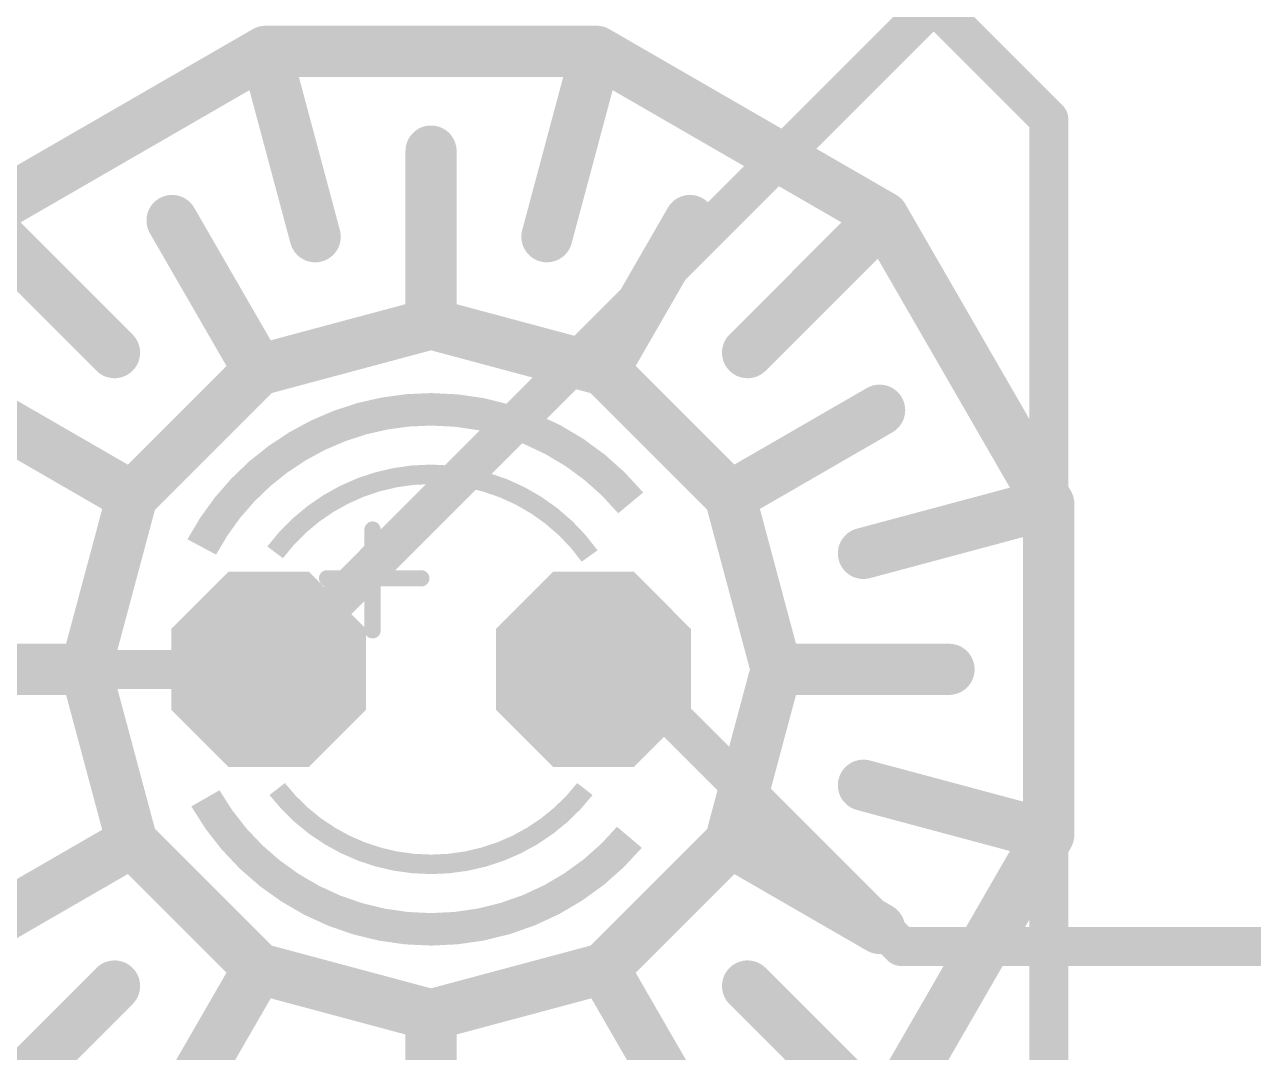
# Model space of a CAD drawing. Extents: x -30.9 to 30.6, y -30.5 to 30.5.
# Drawn here: x -25.65 to -16.04, y -25.47 to -17.43 of the extents above; entities that cross this region are included whole.
import ezdxf

# ---------------------------------------------------------------- set-up
doc = ezdxf.new("R2010")
doc.units = 0
for name, color, linetype in [('1', 12, 'CONTINUOUS'), ('16', 132, 'CONTINUOUS'), ('17', 110, 'CONTINUOUS'), ('21', 40, 'CONTINUOUS')]:
    doc.layers.add(name, color=color, linetype=linetype)

# ---------------------------------------------------------------- blocks, each defined once
blk = doc.blocks.new('OCTAGONP')
at = {"const_width": 0.5}
blk.add_lwpolyline([(-0.25, -0.1036), (-0.25, 0.1036), (-0.1036, 0.25), (0.1036, 0.25), (0.25, 0.1036), (0.25, -0.1036), (0.1036, -0.25), (-0.1036, -0.25), (-0.25, -0.1036), (-0.25, 0.1036)], dxfattribs=at)
blk = doc.blocks.new('RECT')
blk.add_solid([(-0.5, -0.5), (0.5, -0.5), (-0.5, 0.5), (0.5, 0.5)])

msp = doc.modelspace()

# ---------------------------------------------------------------- linework, layer by layer
at = {"layer": '1'}
for points, const_width in [([(-17.642, -18.172), (-19.558, -16.256)], 0.3048), ([(-23.7661, -17.6424), (-26.0075, -18.9365)], 0.4), ([(-23.3779, -19.0913), (-23.7661, -17.6424)], 0.4), ([(-21.1779, -17.6424), (-23.7661, -17.6424)], 0.4), ([(-21.5661, -19.0913), (-21.1779, -17.6424)], 0.4), ([(-18.9365, -18.9365), (-21.1779, -17.6424)], 0.4), ([(-17.642, -22.462), (-17.642, -18.172)], 0.3048), ([(-22.472, -19.772), (-22.472, -18.422)], 0.4), ([(-24.9469, -19.9971), (-26.0075, -18.9365)], 0.4), ([(-23.822, -20.1337), (-24.497, -18.9646)], 0.4), ([(-21.122, -20.1337), (-20.447, -18.9646)], 0.4), ([(-19.9971, -19.9971), (-18.9365, -18.9365)], 0.4), ([(-17.6424, -21.1779), (-18.9365, -18.9365)], 0.4), ([(-22.472, -19.772), (-23.822, -20.1337)], 0.4), ([(-21.122, -20.1337), (-22.472, -19.772)], 0.4), ([(-23.822, -20.1337), (-24.8103, -21.122)], 0.4), ([(-20.1337, -21.122), (-21.122, -20.1337)], 0.4), ([(-24.8103, -21.122), (-25.9794, -20.447)], 0.4), ([(-20.1337, -21.122), (-18.9646, -20.447)], 0.4), ([(-24.8103, -21.122), (-25.172, -22.472)], 0.4), ([(-19.772, -22.472), (-20.1337, -21.122)], 0.4), ([(-19.0913, -21.5661), (-17.6424, -21.1779)], 0.4), ([(-17.6424, -23.7661), (-17.6424, -21.1779)], 0.4), ([(-25.172, -22.472), (-27.422, -22.472)], 0.4), ([(-25.172, -22.472), (-24.8103, -23.822)], 0.4), ([(-20.1337, -23.822), (-19.772, -22.472)], 0.4), ([(-19.772, -22.472), (-18.422, -22.472)], 0.4), ([(-27.472, -22.472), (-23.742, -22.472)], 0.3048), ([(-17.642, -22.462), (-17.642, -28.448)], 0.3048), ([(-19.0913, -23.3779), (-17.6424, -23.7661)], 0.4), ([(-24.8103, -23.822), (-25.9794, -24.497)], 0.4), ([(-24.8103, -23.822), (-23.822, -24.8103)], 0.4), ([(-21.122, -24.8103), (-20.1337, -23.822)], 0.4), ([(-20.1337, -23.822), (-18.9646, -24.497)], 0.4), ([(-18.9365, -26.0075), (-17.6424, -23.7661)], 0.4), ([(-23.822, -24.8103), (-24.497, -25.9794)], 0.4), ([(-23.822, -24.8103), (-22.472, -25.172)], 0.4), ([(-22.472, -25.172), (-21.122, -24.8103)], 0.4), ([(-21.122, -24.8103), (-20.447, -25.9794)], 0.4), ([(-24.9469, -24.9469), (-26.0075, -26.0075)], 0.4), ([(-19.9971, -24.9469), (-18.9365, -26.0075)], 0.4), ([(-22.472, -25.172), (-22.472, -26.522)], 0.4)]:
    msp.add_lwpolyline(points, dxfattribs=dict(at, const_width=const_width))
for points, const_width in [([(-23.6695, -17.6165, 1), (-23.8627, -17.6683)], 0.2), ([(-23.7661, -17.5424, 1), (-23.7661, -17.7424)], 0.2), ([(-23.7161, -17.729, 1), (-23.8161, -17.5558)], 0.2), ([(-21.1279, -17.5558, 1), (-21.2279, -17.729)], 0.2), ([(-21.0813, -17.6683, 1), (-21.2745, -17.6165)], 0.2), ([(-21.1779, -17.7424, 1), (-21.1779, -17.5424)], 0.2), ([(-17.5658, -18.172, 1), (-17.7182, -18.172)], 0.1524), ([(-17.6959, -18.2259, 1), (-17.5881, -18.1181)], 0.1524), ([(-22.372, -18.422, 1), (-22.572, -18.422)], 0.2), ([(-24.4104, -18.9146, 1), (-24.5836, -19.0146)], 0.2), ([(-20.3604, -19.0146, 1), (-20.5336, -18.9146)], 0.2), ([(-18.8499, -18.8865, 1), (-19.0231, -18.9865)], 0.2), ([(-18.8658, -19.0072, 1), (-19.0072, -18.8658)], 0.2), ([(-18.9865, -19.0231, 1), (-18.8865, -18.8499)], 0.2), ([(-23.4745, -19.1171, 1), (-23.2813, -19.0654)], 0.2), ([(-21.6627, -19.0654, 1), (-21.4695, -19.1171)], 0.2), ([(-22.4461, -19.6754, 1), (-22.4979, -19.8686)], 0.2), ([(-22.4461, -19.8686, 1), (-22.4979, -19.6754)], 0.2), ([(-22.572, -19.772, 1), (-22.372, -19.772)], 0.2), ([(-25.0176, -20.0678, 1), (-24.8762, -19.9264)], 0.2), ([(-20.0678, -19.9264, 1), (-19.9264, -20.0678)], 0.2), ([(-23.8479, -20.0371, 1), (-23.7961, -20.2303)], 0.2), ([(-23.9086, -20.1837, 1), (-23.7354, -20.0837)], 0.2), ([(-23.7513, -20.2044, 1), (-23.8927, -20.063)], 0.2), ([(-21.0513, -20.063, 1), (-21.1927, -20.2044)], 0.2), ([(-21.2086, -20.0837, 1), (-21.0354, -20.1837)], 0.2), ([(-21.1479, -20.2303, 1), (-21.0961, -20.0371)], 0.2), ([(-18.9146, -20.5336, 1), (-19.0146, -20.3604)], 0.2), ([(-24.7137, -21.1479, 1), (-24.9069, -21.0961)], 0.2), ([(-24.8603, -21.2086, 1), (-24.7603, -21.0354)], 0.2), ([(-20.0371, -21.0961, 1), (-20.2303, -21.1479)], 0.2), ([(-20.1837, -21.0354, 1), (-20.0837, -21.2086)], 0.2), ([(-24.881, -21.0513, 1), (-24.7396, -21.1927)], 0.2), ([(-20.2044, -21.1927, 1), (-20.063, -21.0513)], 0.2), ([(-17.5424, -21.1779, 1), (-17.7424, -21.1779)], 0.2), ([(-17.729, -21.2279, 1), (-17.5558, -21.1279)], 0.2), ([(-17.6165, -21.2745, 1), (-17.6683, -21.0813)], 0.2), ([(-19.1171, -21.4695, 1), (-19.0654, -21.6627)], 0.2), ([(-25.0754, -22.4461, 1), (-25.2686, -22.4979)], 0.2), ([(-25.172, -22.572, 1), (-25.172, -22.372)], 0.2), ([(-19.772, -22.372, 1), (-19.772, -22.572)], 0.2), ([(-19.6754, -22.4979, 1), (-19.8686, -22.4461)], 0.2), ([(-18.422, -22.572, 1), (-18.422, -22.372)], 0.2), ([(-25.2686, -22.4461, 1), (-25.0754, -22.4979)], 0.2), ([(-23.742, -22.5482, 1), (-23.742, -22.3958)], 0.1524), ([(-19.8686, -22.4979, 1), (-19.6754, -22.4461)], 0.2), ([(-17.5658, -22.462, 1), (-17.7182, -22.462)], 0.1524), ([(-17.7182, -22.462, 1), (-17.5658, -22.462)], 0.1524), ([(-19.0654, -23.2813, 1), (-19.1171, -23.4745)], 0.2), ([(-24.7396, -23.7513, 1), (-24.881, -23.8927)], 0.2), ([(-24.7603, -23.9086, 1), (-24.8603, -23.7354)], 0.2), ([(-20.0837, -23.7354, 1), (-20.1837, -23.9086)], 0.2), ([(-20.063, -23.8927, 1), (-20.2044, -23.7513)], 0.2), ([(-17.5558, -23.8161, 1), (-17.729, -23.7161)], 0.2), ([(-17.6683, -23.8627, 1), (-17.6165, -23.6695)], 0.2), ([(-24.9069, -23.8479, 1), (-24.7137, -23.7961)], 0.2), ([(-20.2303, -23.7961, 1), (-20.0371, -23.8479)], 0.2), ([(-17.7424, -23.7661, 1), (-17.5424, -23.7661)], 0.2), ([(-19.0146, -24.5836, 1), (-18.9146, -24.4104)], 0.2), ([(-23.7961, -24.7137, 1), (-23.8479, -24.9069)], 0.2), ([(-23.7354, -24.8603, 1), (-23.9086, -24.7603)], 0.2), ([(-23.8927, -24.881, 1), (-23.7513, -24.7396)], 0.2), ([(-21.0354, -24.7603, 1), (-21.2086, -24.8603)], 0.2), ([(-21.1927, -24.7396, 1), (-21.0513, -24.881)], 0.2), ([(-21.0961, -24.9069, 1), (-21.1479, -24.7137)], 0.2), ([(-24.8762, -25.0176, 1), (-25.0176, -24.8762)], 0.2), ([(-19.9264, -24.8762, 1), (-20.0678, -25.0176)], 0.2), ([(-22.372, -25.172, 1), (-22.572, -25.172)], 0.2), ([(-22.4979, -25.0754, 1), (-22.4461, -25.2686)], 0.2), ([(-22.4979, -25.2686, 1), (-22.4461, -25.0754)], 0.2)]:
    msp.add_lwpolyline(points, format="xyb", dxfattribs=dict(at, const_width=const_width))
at = {"layer": '16', "const_width": 0.3048}
for points in [[(-16.51, -15.24), (-23.742, -22.472)], [(-20.962, -22.472), (-21.202, -22.472)], [(-18.796, -24.638), (-20.962, -22.472)], [(-8.368, -24.638), (-18.796, -24.638)]]:
    msp.add_lwpolyline(points, dxfattribs=at)
at = {"layer": '16', "const_width": 0.1524}
for points in [[(-23.7959, -22.4181, 1), (-23.6881, -22.5259)], [(-21.202, -22.3958, 1), (-21.202, -22.5482)], [(-20.9081, -22.4181, 1), (-21.0159, -22.5259)], [(-20.962, -22.5482, 1), (-20.962, -22.3958)], [(-18.796, -24.5618, 1), (-18.796, -24.7142)], [(-18.8499, -24.6919, 1), (-18.7421, -24.5841)]]:
    msp.add_lwpolyline(points, format="xyb", dxfattribs=at)
at = {"layer": '21'}
for points, const_width in [([(-22.472, -20.44, 0.277), (-24.2649, -21.5158)], 0.254), ([(-20.911, -21.1711, 0.2226), (-22.472, -20.44)], 0.254), ([(-22.472, -20.948, 0.2361), (-23.6912, -21.5576)], 0.1524), ([(-21.2319, -21.5862, 0.2422), (-22.472, -20.948)], 0.1524), ([(-22.8975, -21.3798, 1), (-22.961, -21.3798)], 0.0635), ([(-23.2848, -21.7291, 1), (-23.2848, -21.7925)], 0.0635), ([(-22.5482, -21.7925, 1), (-22.5482, -21.7291)], 0.0635), ([(-22.961, -22.1672, 1), (-22.8975, -22.1672)], 0.0635), ([(-23.675, -23.4076, 0.2315), (-22.472, -23.996)], 0.1524), ([(-22.472, -23.996, 0.2315), (-21.269, -23.4076)], 0.1524), ([(-24.2363, -23.4802, 0.2691), (-22.472, -24.504)], 0.254), ([(-22.472, -24.504, 0.2206), (-20.9208, -23.7846)], 0.254)]:
    msp.add_lwpolyline(points, format="xyb", dxfattribs=dict(at, const_width=const_width))
at = {"layer": '21', "const_width": 0.127}
for points in [[(-22.9292, -22.1672), (-22.9292, -21.3798)], [(-23.2848, -21.7608), (-22.5482, -21.7608)]]:
    msp.add_lwpolyline(points, dxfattribs=at)

# ---------------------------------------------------------------- block references
at = {"layer": '1', "xscale": 2, "yscale": 0.4, "rotation": 270}
msp.add_blockref('RECT', (-17.642, -22.462), dxfattribs=at)
at = {"layer": '17', "xscale": 1.524, "yscale": 1.524}
for p in [(-23.742, -22.472), (-23.742, -22.472), (-21.202, -22.472), (-21.202, -22.472)]:
    msp.add_blockref('OCTAGONP', p, dxfattribs=at)

doc.saveas('drawing.dxf')
